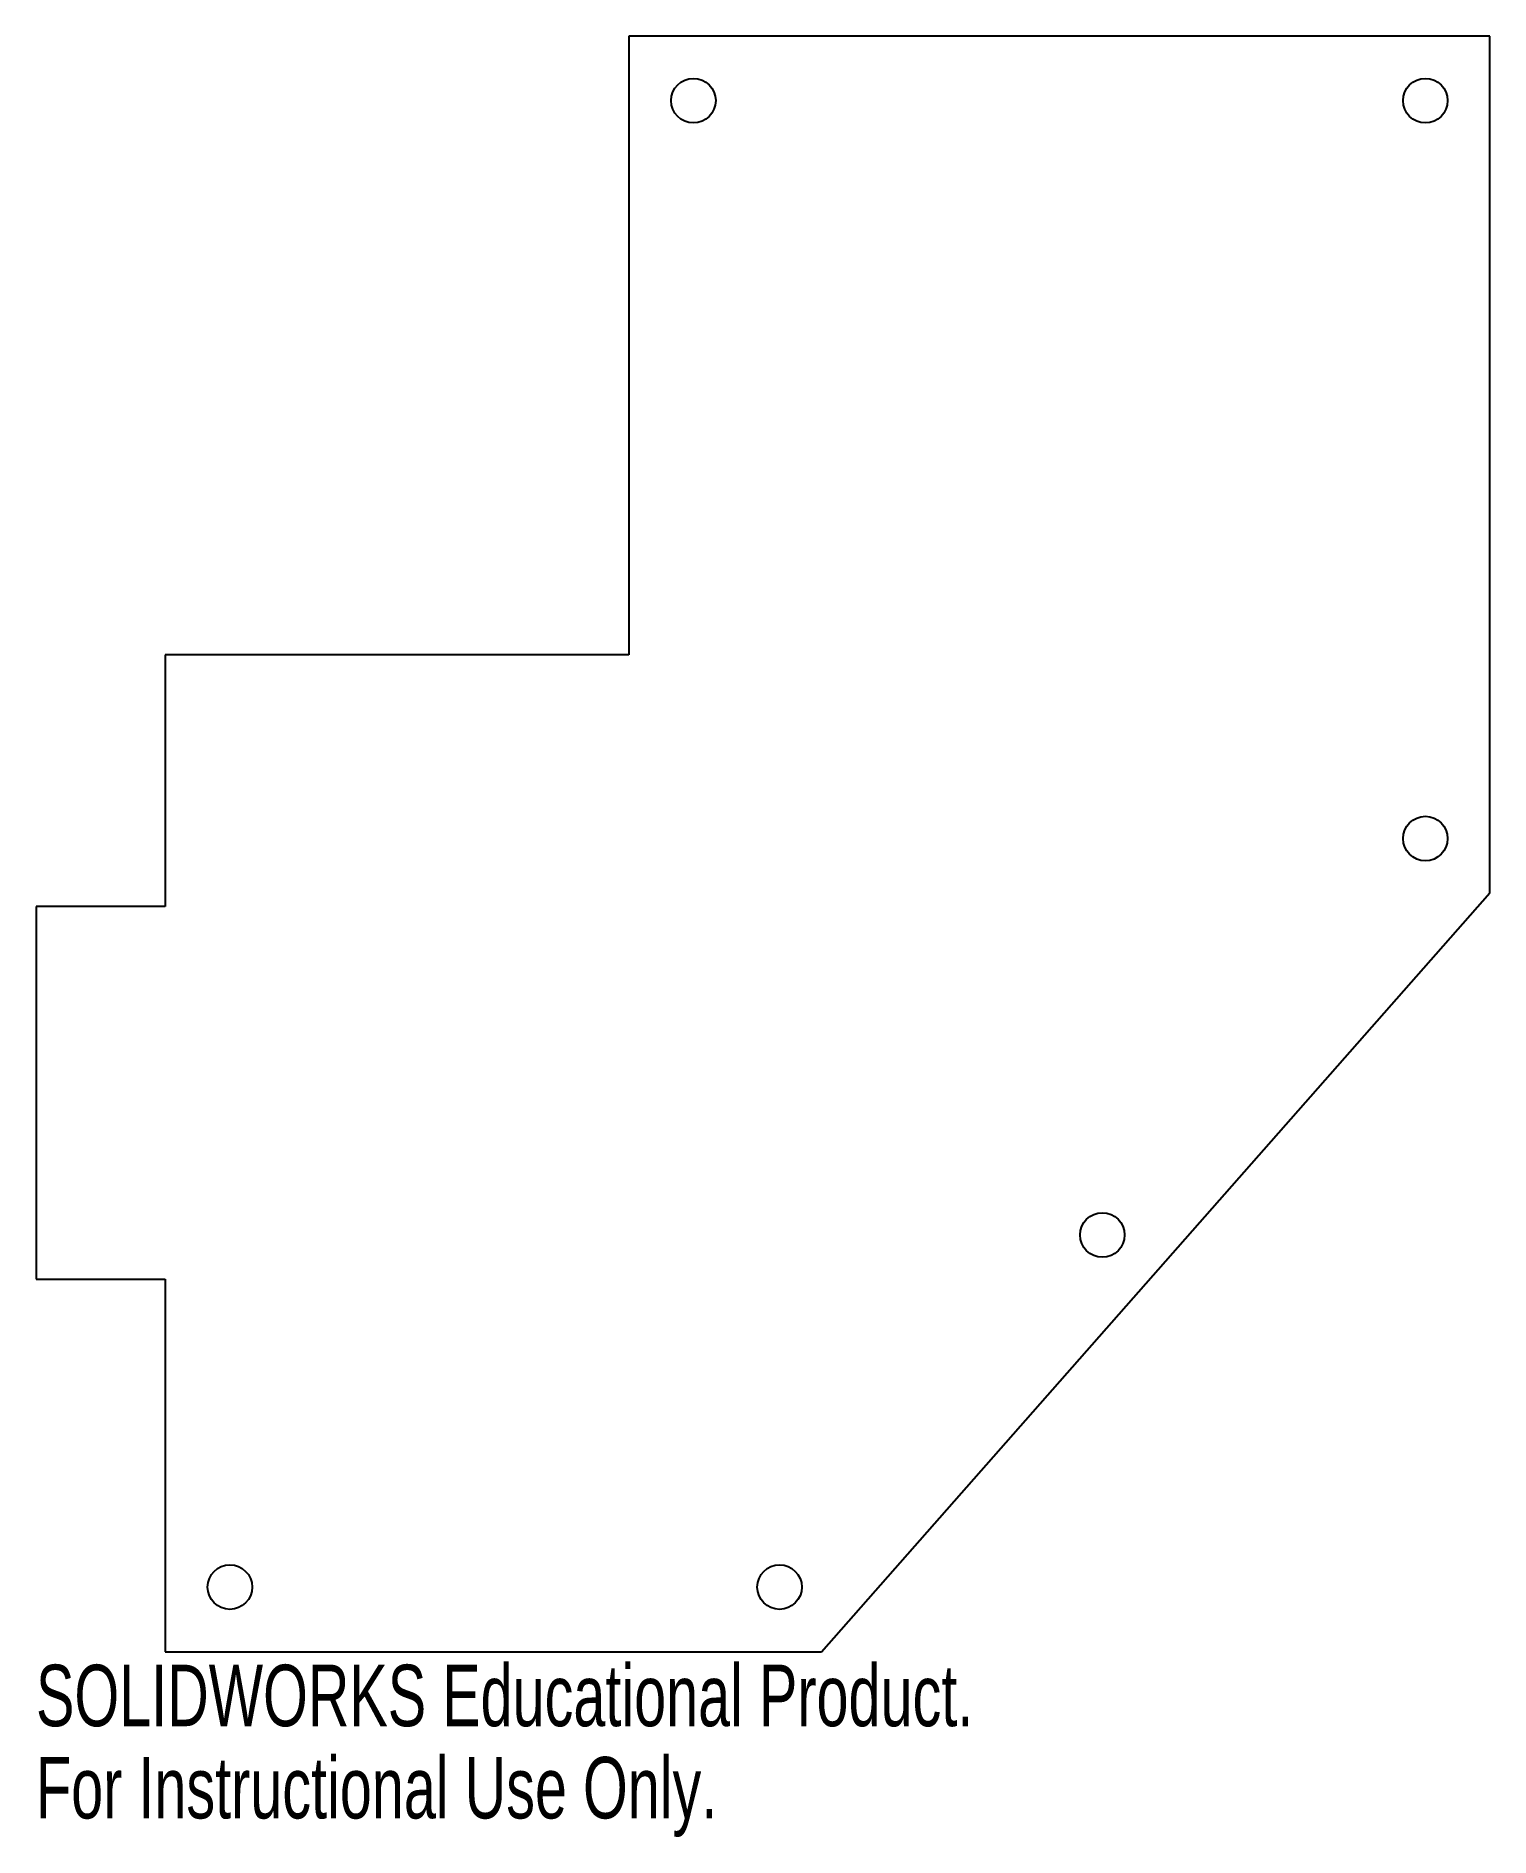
# Model space of a CAD drawing. Header units: millimetres. Extents: x -114 to 0, y -142 to 0.
import ezdxf

# ---------------------------------------------------------------- set-up
doc = ezdxf.new("R2010")
doc.units = ezdxf.units.MM
doc.styles.add('SLDTEXTSTYLE0', font='TXT', dxfattribs={"width": 0.7})

msp = doc.modelspace()

# ---------------------------------------------------------------- linework, layer by layer
at = {"color": 7, "linetype": 'Continuous', "lineweight": 25}
for p, q in [((0, 0), (-67.7, 0)), ((-67.7, 0), (-67.7, -48.64)), ((0, -67.34), (0, 0)), ((-67.7, -48.64), (-104.14, -48.64)), ((-104.14, -48.64), (-104.14, -68.41)), ((-52.56, -127), (0, -67.34)), ((-104.14, -68.41), (-114.3, -68.41)), ((-114.3, -68.41), (-114.3, -97.71)), ((-114.3, -97.71), (-104.14, -97.71)), ((-104.14, -97.71), (-104.14, -127)), ((-104.14, -127), (-52.56, -127))]:
    msp.add_line(p, q, dxfattribs=at)
for centre in [(-62.62, -5.08), (-5.08, -5.08), (-5.08, -63.08), (-30.47, -94.24), (-99.06, -121.92), (-55.85, -121.92)]:
    msp.add_circle(centre, 1.75, dxfattribs=at)

# ---------------------------------------------------------------- texts
at = {"color": 7, "linetype": 'Continuous', "char_height": 4.8336, "attachment_point": 1, "style": 'SLDTEXTSTYLE0'}
for s, insert in [('SOLIDWORKS Educational Product.', (-114.3, -128.02)), ('For Instructional Use Only.', (-114.3, -135.27))]:
    msp.add_mtext(s, dxfattribs=dict(at, insert=insert))

doc.saveas('drawing.dxf')
